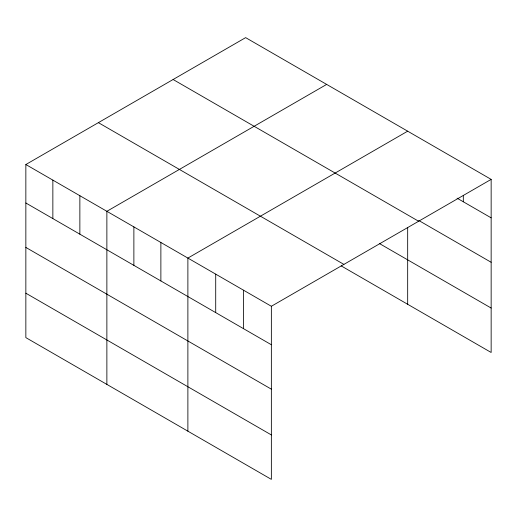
<?xml version="1.0" encoding="UTF-8"?>
<svg xmlns="http://www.w3.org/2000/svg" width="517" height="517" viewBox="0 0 517 517"><rect width="100%" height="100%" fill="white"/><g stroke="black" fill="none" stroke-linecap="round" stroke-linejoin="round"><path stroke-width="0.78" d="M25.85 164.529L271.36 306.271L271.36 479.369L25.85 337.62L25.85 164.529L245.64 37.631L491.15 179.38L491.15 352.471L341.201 265.9M326.66 84.407L106.87 211.304L106.87 384.396M407.674 131.182L187.884 258.08L187.884 431.172M271.36 306.271L491.15 179.38M457.067 198.166L491.15 217.844M418.809 220.507L491.15 262.274M173.111 79.508L418.621 221.25M379.284 243.462L491.15 308.048M98.379 122.652L343.889 264.394M25.85 202.994L271.36 344.742M25.85 247.423L271.36 389.165M25.85 293.197L271.36 434.939M463.322 195.368L463.322 201.779M407.674 227.493L407.674 304.28M243.533 290.205L243.533 328.676M215.712 274.146L215.712 312.611M160.877 242.486L160.877 280.957M133.877 226.892L133.877 265.363M79.864 195.71L79.864 234.182M52.857 180.116L52.857 218.588"/></g></svg>
